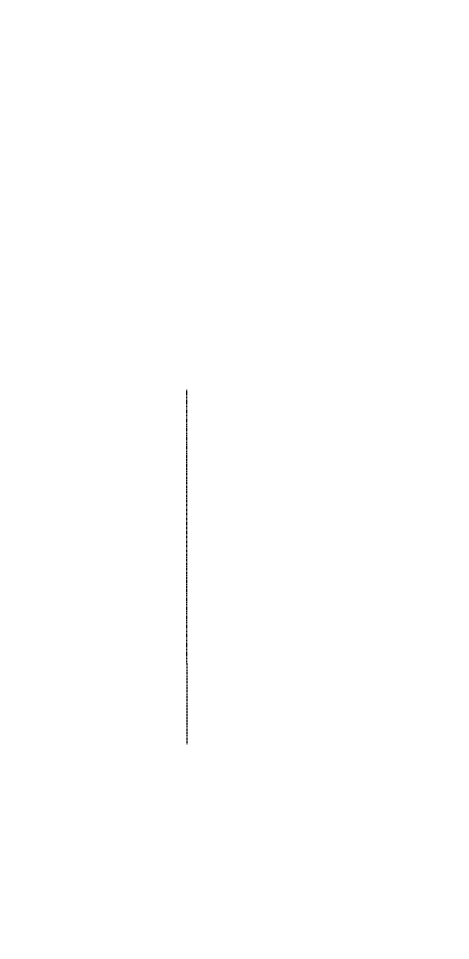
# Model space of a CAD drawing. Header units: inches. Extents: x -1559 to 1959, y 9767 to 12269.
# Drawn here: x -155.5 to -59.7, y 10183.9 to 10388.6 of the extents above; entities that cross this region are included whole.
import ezdxf

# ---------------------------------------------------------------- set-up
doc = ezdxf.new("R2010")
doc.units = ezdxf.units.IN
doc.header["$MEASUREMENT"] = 0
doc.linetypes.add('Double Dash 3_8_', pattern=[1, 0.375, -0.125, 0.125, -0.125, 0.125, -0.125])
for name, color, linetype, lineweight in [('0-1', 7, 'Continuous', 5), ('0-3', 250, 'Double Dash 3_8_', 15), ('C-PROP-LINE-1', 250, 'Double Dash 3_8_', 15), ('G-ANNO-LEGN', 5, 'Continuous', 9)]:
    doc.layers.add(name, color=color, linetype=linetype, lineweight=lineweight)
doc.styles.add('Arial_1', font='arial.ttf', dxfattribs={"height": 67.5})

# ---------------------------------------------------------------- blocks, each defined once
blk = doc.blocks.new('Family - ___-1878357-KEY PLAN - 3RD FLOOR')
at = {"layer": 'C-PROP-LINE-1'}
blk.add_line((-3989.42, 12089.69), (-3987.26, 10009.09), dxfattribs=at)
blk = doc.blocks.new('CTR - 1st Phase - Shell_rvt-1-KEY PLAN - 3RD FLOOR')
at = {"layer": '0-3'}
blk.add_blockref('Family - ___-1878357-KEY PLAN - 3RD FLOOR', (0, 0), dxfattribs=at)

msp = doc.modelspace()

# ---------------------------------------------------------------- block references
at = {"layer": '0-1'}
msp.add_blockref('CTR - 1st Phase - Shell_rvt-1-KEY PLAN - 3RD FLOOR', (3869.27, 0), dxfattribs=at)

# ---------------------------------------------------------------- next in the draw order: texts
at = {"layer": 'G-ANNO-LEGN', "char_height": 67.5, "attachment_point": 1, "line_spacing_factor": 0.941778, "style": 'Arial_1', "bg_fill": 3, "box_fill_scale": 1.25, "bg_fill_color": 256, "bg_fill_true_color": 13158600, "bg_fill_transparency": 0}
for s, insert, width in [('STUDIO A - ADA TYPE B', (-1366.39, 10390.62), 1293.3142), ('STUDIO C - ADA TYPE B', (-1366.39, 10210.62), 1299.099)]:
    msp.add_mtext(s, dxfattribs=dict(at, insert=insert, width=width))

doc.saveas('drawing.dxf')
